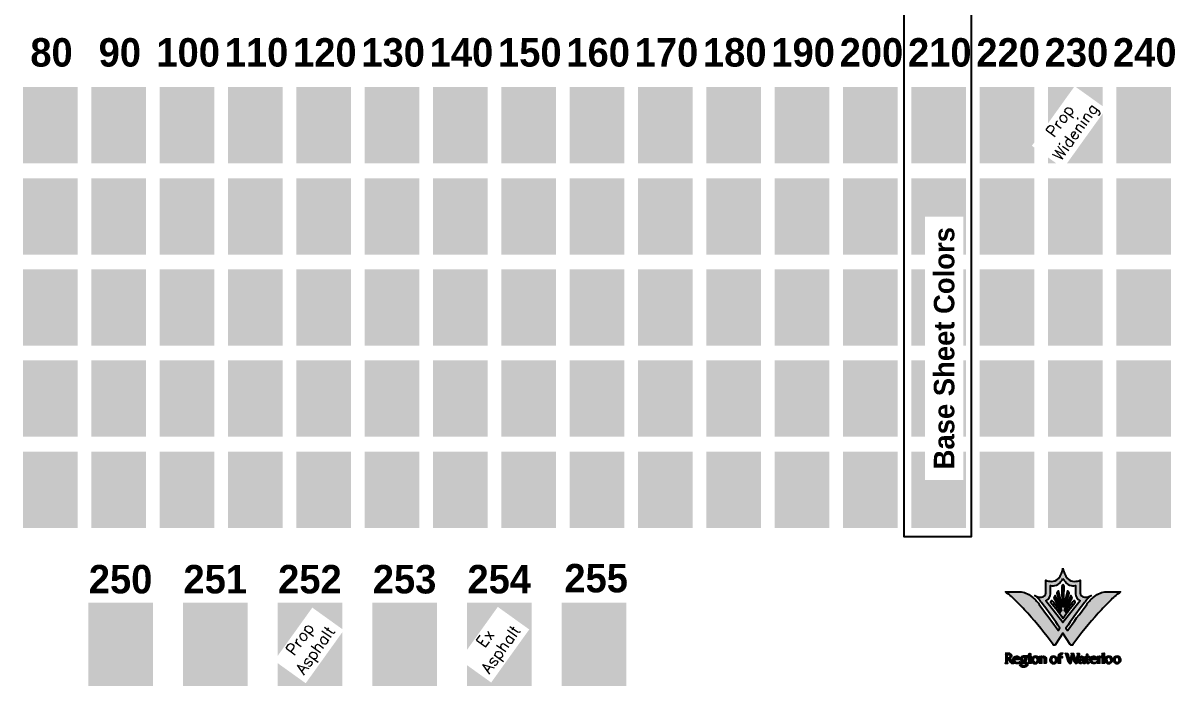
# Model space of a CAD drawing. Header units: inches. Extents: x -10 to 148, y -12 to 104.
# Drawn here: x 46 to 147.2, y -11.9 to 46.3 of the extents above; entities that cross this region are included whole.
import ezdxf
from ezdxf.enums import TextEntityAlignment as Align

# ---------------------------------------------------------------- set-up
doc = ezdxf.new("R2010")
doc.units = ezdxf.units.IN
doc.header["$MEASUREMENT"] = 0
for name, color, linetype in [('GENERIC', 216, 'Continuous'), ('text-open-house', 212, 'Continuous'), ('z-logo', 7, 'Continuous'), ('z-logo-color', 150, 'Continuous'), ('z-logo-text', 210, 'Continuous')]:
    doc.layers.add(name, color=color, linetype=linetype)
doc.styles.get("Standard").update_dxf_attribs({"font": 'bold.shx'})
doc.styles.add('style2', font='simplex.shx', dxfattribs={"height": 1})

# ---------------------------------------------------------------- blocks, each defined once
blk = doc.blocks.new('SWATCH')
at = {"color": 0}
blk.add_solid([(0, 0), (0, 6.7), (4.8, 0), (4.8, 6.7)], dxfattribs=at)
blk = doc.blocks.new('row-logo')
at = {"layer": 'z-logo'}
h = blk.add_hatch(color=256, dxfattribs=at)
edge = h.paths.add_edge_path()
edge.add_arc((69.31629187372128, 89.46491919655918), 18.70596725448263, 189.0268607136525, 219.2086950776208)
edge.add_arc((60.88440464415161, 83.05837734155341), 8.13090173873048, 221.7892941512364, 271.427770333078)
edge.add_arc((60.89352686438639, 86.94027644426038), 12.01183466926514, 270.9228959429635, 294.6953952082989)
edge.add_line((65.912, 76.02702305634325), (65.912, 64.77))
edge.add_arc((69.7004556951212, 65.00958397218196), 3.796023845238956, 183.6185969619624, 271.5781526016553)
edge.add_arc((70.3635660253927, 71.12797052503083), 9.928694810238303, 266.7749656910387, 301.8913747711122)
edge.add_arc((108.3529988657235, 26.35372458679888), 48.91907416365441, 132.0169434249832, 143.5493839662751)
edge.add_arc((310.1394135458381, -134.1633548403684), 306.7366586651032, 141.8254689444947, 146.8020891329392)
edge.add_line((53.46700000000004, 33.78500000000008), (54.694, 31.75))
edge.add_arc((1903.549004152678, -1321.706343372576), 2291.311611238389, 143.1060500955242, 143.7939659005064, ccw=False)
edge.add_arc((101.8285454574794, 32.41512556203456), 37.48481546166055, 130.7015264930445, 145.1221898720267, ccw=False)
edge.add_arc((89.93558153165077, 47.5313812916), 18.28866477382462, 97.51400409632862, 133.3382361218367, ccw=False)
edge.add_line((87.544, 65.663), (101.429, 65.663))
edge.add_arc((126.6745117318727, 26.70831161347967), 46.41986223477, 122.946214092265, 136.1135806464427)
edge.add_arc((324.0708273809879, -175.2693035839254), 328.8194170465546, 134.5927248880304, 137.4834244888567)
edge.add_arc((328.5697902268678, -175.2766122828738), 332.1543266143157, 138.0069663432873, 144.084986321203)
edge.add_arc((58.41949999999995, 20.221332052643), 1.320100880180326, 210.0642513616693, 329.93574863833356, ccw=False)
edge.add_line((57.277, 19.56), (50.842, 29.58754601226994))
edge.add_line((50.842, 29.58754601226994), (44.407, 19.56))
edge.add_arc((43.26450000000005, 20.221332052643), 1.320100880180332, 210.0642513616664, 329.93574863833067, ccw=False)
edge.add_arc((-226.8857902268678, -175.2766122828738), 332.1543266143156, 35.91501367879698, 41.99303365671271)
edge.add_arc((-222.3868273809879, -175.2693035839254), 328.8194170465547, 42.51657551114335, 45.40727511196955)
edge.add_arc((-24.99051173187274, 26.70831161347969), 46.41986223476999, 43.88641935355727, 57.05378590773501)
edge.add_line((0.255, 65.663), (14.14, 65.663))
edge.add_arc((11.74841846834922, 47.53138129159999), 18.28866477382464, 46.6617638781633, 82.48599590367138, ccw=False)
edge.add_arc((-0.1445454574794063, 32.41512556203458), 37.48481546166055, 34.87781012797319, 49.298473506955474, ccw=False)
edge.add_arc((-1801.865004152678, -1321.706343372576), 2291.311611238389, 36.20603409949359, 36.89394990447579, ccw=False)
edge.add_line((46.99, 31.75), (48.21699999999996, 33.78500000000008))
edge.add_arc((-208.4554135458381, -134.1633548403684), 306.7366586651032, 33.19791086706076, 38.17453105550534)
edge.add_arc((-6.668998865723548, 26.35372458679891), 48.91907416365439, 36.45061603372486, 47.9830565750168)
edge.add_arc((31.32043397460729, 71.12797052503082), 9.928694810238287, 238.1086252288878, 273.2250343089613)
edge.add_arc((31.98354430487878, 65.00958397218197), 3.796023845238972, 268.4218473983449, 356.3814030380374)
edge.add_line((35.772, 64.77), (35.772, 76.02702305634325))
edge.add_arc((40.7904731356136, 86.94027644426036), 12.01183466926513, 245.3046047917011, 269.0771040570366)
edge.add_arc((40.79959535584839, 83.05837734155341), 8.13090173873048, 268.572229666922, 318.2107058487636)
edge.add_arc((32.36770812627871, 89.46491919655915), 18.70596725448261, 320.7913049223793, 350.9731392863476)
edge = h.paths.add_edge_path(flags=16)
edge.add_arc((66.40940367775943, 86.33011821366087), 17.94437072051452, 209.8263396340588, 219.7948154688242)
edge.add_arc((59.78403664177051, 79.85638426493591), 8.74120936191959, 214.9810583764556, 283.4134160918141)
edge.add_line((61.81178460523607, 71.35362122545445), (61.77689150547135, 64.17076405394042))
edge.add_arc((68.74138099811697, 64.32732232328058), 6.966248946518486, 181.2877638189983, 245.2690805881232)
edge.add_line((65.827, 58), (50.842, 38.82619848901099))
edge.add_line((50.842, 38.82619848901099), (35.857, 58))
edge.add_arc((32.94261900188303, 64.32732232328058), 6.966248946518496, 294.7309194118768, 358.7122361810017)
edge.add_line((39.90710849452864, 64.17076405394042), (39.87221539476393, 71.35362122545445))
edge.add_arc((41.89996335822948, 79.85638426493591), 8.741209361919596, 256.5865839081859, 325.0189416235444)
edge.add_arc((35.27459632224242, 86.3301182136595), 17.94437072051223, 320.2051845311753, 330.1736603659421)
blk.add_hatch(color=256, dxfattribs=at).paths.add_polyline_path([(49.40199999999999, 49.11000000000003, 0.033584063415115), (44.03173728641809, 62.42906976265431), (42.7319081502763, 60.58849821742545, -0.0383687913001895), (48.43000000000002, 47.71299999999995, 0.04935595671672993), (41.05718864992649, 58.21707802620464), (40.00699999999998, 56.73000000000005, -0.02824281740153226), (50.842, 42.48581881388968, -0.02824281740153228), (61.67700000000001, 56.73000000000009), (60.62681135007352, 58.21707802620462, 0.04935595671672989), (53.25399999999998, 47.71299999999995, -0.03836879130018954), (58.9520918497237, 60.58849821742547), (57.65226271358191, 62.42906976265428, 0.03358406341511494), (52.282, 49.11000000000003, -0.006698265704879441), (56.13096941198944, 64.5832368643164), (54.75337958676941, 66.53391835221007), (51.437, 52.58), (51.95095247216965, 70.50218422753927), (50.88400000000001, 72.01300000000002), (50.79999999999999, 72.01299999999999), (49.73304752783036, 70.50218422753927), (50.247, 52.58), (46.9306204132306, 66.53391835221007), (45.55303058801073, 64.5832368643165, -0.006698265704879466)])
at = {"layer": 'z-logo-color'}
h = blk.add_hatch(color=256, dxfattribs=at)
edge = h.paths.add_edge_path()
edge.add_arc((69.31629187372128, 89.46491919655918), 18.70596725448263, 189.0268607136525, 219.2086950776208)
edge.add_arc((60.88440464415161, 83.05837734155341), 8.13090173873048, 221.7892941512364, 271.427770333078)
edge.add_arc((60.89352686438639, 86.94027644426038), 12.01183466926514, 270.9228959429635, 294.6953952082989)
edge.add_line((65.912, 76.02702305634325), (65.912, 64.77))
edge.add_arc((69.7004556951212, 65.00958397218196), 3.796023845238956, 183.6185969619624, 271.5781526016553)
edge.add_arc((70.3635660253927, 71.12797052503083), 9.928694810238303, 266.7749656910387, 301.8913747711122)
edge.add_arc((108.3529988657235, 26.35372458679888), 48.91907416365441, 132.0169434249832, 143.5493839662751)
edge.add_arc((310.1394135458381, -134.1633548403684), 306.7366586651032, 141.8254689444947, 146.8020891329392)
edge.add_line((53.46700000000004, 33.78500000000008), (54.694, 31.75))
edge.add_arc((1903.549004152678, -1321.706343372576), 2291.311611238389, 143.1060500955242, 143.7939659005064, ccw=False)
edge.add_arc((101.8285454574794, 32.41512556203456), 37.48481546166055, 130.7015264930445, 145.1221898720267, ccw=False)
edge.add_arc((89.93558153165077, 47.5313812916), 18.28866477382462, 97.51400409632862, 133.3382361218367, ccw=False)
edge.add_line((87.544, 65.663), (101.429, 65.663))
edge.add_arc((126.6745117318727, 26.70831161347967), 46.41986223477, 122.946214092265, 136.1135806464427)
edge.add_arc((324.0708273809879, -175.2693035839254), 328.8194170465546, 134.5927248880304, 137.4834244888567)
edge.add_arc((328.5697902268678, -175.2766122828738), 332.1543266143157, 138.0069663432873, 144.084986321203)
edge.add_arc((58.41949999999995, 20.221332052643), 1.320100880180326, 210.0642513616693, 329.93574863833356, ccw=False)
edge.add_line((57.277, 19.56), (50.842, 29.58754601226994))
edge.add_line((50.842, 29.58754601226994), (44.407, 19.56))
edge.add_arc((43.26450000000005, 20.221332052643), 1.320100880180332, 210.0642513616664, 329.93574863833067, ccw=False)
edge.add_arc((-226.8857902268678, -175.2766122828738), 332.1543266143156, 35.91501367879698, 41.99303365671271)
edge.add_arc((-222.3868273809879, -175.2693035839254), 328.8194170465547, 42.51657551114335, 45.40727511196955)
edge.add_arc((-24.99051173187274, 26.70831161347969), 46.41986223476999, 43.88641935355727, 57.05378590773501)
edge.add_line((0.255, 65.663), (14.14, 65.663))
edge.add_arc((11.74841846834922, 47.53138129159999), 18.28866477382464, 46.6617638781633, 82.48599590367138, ccw=False)
edge.add_arc((-0.1445454574794063, 32.41512556203458), 37.48481546166055, 34.87781012797319, 49.298473506955474, ccw=False)
edge.add_arc((-1801.865004152678, -1321.706343372576), 2291.311611238389, 36.20603409949359, 36.89394990447579, ccw=False)
edge.add_line((46.99, 31.75), (48.21699999999996, 33.78500000000008))
edge.add_arc((-208.4554135458381, -134.1633548403684), 306.7366586651032, 33.19791086706076, 38.17453105550534)
edge.add_arc((-6.668998865723548, 26.35372458679891), 48.91907416365439, 36.45061603372486, 47.9830565750168)
edge.add_arc((31.32043397460729, 71.12797052503082), 9.928694810238287, 238.1086252288878, 273.2250343089613)
edge.add_arc((31.98354430487878, 65.00958397218197), 3.796023845238972, 268.4218473983449, 356.3814030380374)
edge.add_line((35.772, 64.77), (35.772, 76.02702305634325))
edge.add_arc((40.7904731356136, 86.94027644426036), 12.01183466926513, 245.3046047917011, 269.0771040570366)
edge.add_arc((40.79959535584839, 83.05837734155341), 8.13090173873048, 268.572229666922, 318.2107058487636)
edge.add_arc((32.36770812627871, 89.46491919655915), 18.70596725448261, 320.7913049223793, 350.9731392863476)
edge = h.paths.add_edge_path(flags=16)
edge.add_arc((66.40940367775943, 86.33011821366087), 17.94437072051452, 209.8263396340588, 219.7948154688242)
edge.add_arc((59.78403664177051, 79.85638426493591), 8.74120936191959, 214.9810583764556, 283.4134160918141)
edge.add_line((61.81178460523607, 71.35362122545445), (61.77689150547135, 64.17076405394042))
edge.add_arc((68.74138099811697, 64.32732232328058), 6.966248946518486, 181.2877638189983, 245.2690805881232)
edge.add_line((65.827, 58), (50.842, 38.82619848901099))
edge.add_line((50.842, 38.82619848901099), (35.857, 58))
edge.add_arc((32.94261900188303, 64.32732232328058), 6.966248946518496, 294.7309194118768, 358.7122361810017)
edge.add_line((39.90710849452864, 64.17076405394042), (39.87221539476393, 71.35362122545445))
edge.add_arc((41.89996335822948, 79.85638426493591), 8.741209361919596, 256.5865839081859, 325.0189416235444)
edge.add_arc((35.27459632224242, 86.3301182136595), 17.94437072051223, 320.2051845311753, 330.1736603659421)
blk.add_hatch(color=256, dxfattribs=at).paths.add_polyline_path([(49.40199999999999, 49.11000000000003, 0.033584063415115), (44.03173728641809, 62.42906976265431), (42.7319081502763, 60.58849821742545, -0.0383687913001895), (48.43000000000002, 47.71299999999995, 0.04935595671672993), (41.05718864992649, 58.21707802620464), (40.00699999999998, 56.73000000000005, -0.02824281740153226), (50.842, 42.48581881388968, -0.02824281740153228), (61.67700000000001, 56.73000000000009), (60.62681135007352, 58.21707802620462, 0.04935595671672989), (53.25399999999998, 47.71299999999995, -0.03836879130018954), (58.9520918497237, 60.58849821742547), (57.65226271358191, 62.42906976265428, 0.03358406341511494), (52.282, 49.11000000000003, -0.006698265704879441), (56.13096941198944, 64.5832368643164), (54.75337958676941, 66.53391835221007), (51.437, 52.58), (51.95095247216965, 70.50218422753927), (50.88400000000001, 72.01300000000002), (50.79999999999999, 72.01299999999999), (49.73304752783036, 70.50218422753927), (50.247, 52.58), (46.9306204132306, 66.53391835221007), (45.55303058801073, 64.5832368643165, -0.006698265704879466)])
at = {"layer": 'z-logo-text'}
h = blk.add_hatch(color=256, dxfattribs=at)
h.paths.add_polyline_path([(4.47955600366248, 9.365424378516934, -0.3212514801526701), (3.289128570763977, 7.794242578490297, -0.0287974358557037), (2.204288644892524, 7.544757463156401, 0.08574856221052317), (5.773584154954364, 3.04307642496082), (7.755357558630116, 3.036799439759166, -0.1014765711504366), (3.813072459415539, 7.270551777587229, 0.2706799776128604), (5.736935674380788, 8.868839734654188, 0.1213234019986158), (5.843533415234276, 9.857411313024187, 0.2292235520972323), (4.993104483830792, 11.14219113760592, 0.124058124085146), (3.147287103006988, 11.69012603608198, -0.007343956352781221), (-0.01282912470941211, 11.69012603608198, -0.2381179330327567), (0.5772435136041736, 10.75310597921304), (0.577243513604174, 4.091449616918197, -0.3378723289899922), (-0.03373792570512457, 3.048246290586849), (2.46487437933693, 3.046021945236412, -0.2456366218903362), (1.965521355900933, 3.780692131899372), (1.965521355900932, 10.75310597921305), (3.163198737577829, 10.75793316102619, -0.4414956529617117)])
h.paths.add_polyline_path([(8.223777743176013, 6.265046380946842), (12.97656856187911, 6.265046380946842, 0.05549591183384539), (12.9408109831843, 7.048089612862539, 0.2094849532429722), (11.44936971311978, 8.977398137803931, 0.06661245974278199), (10.04566035334204, 9.258024821351686, 0.4254883820393122), (6.782036121979033, 6.276366283473366, 0.3976508802641438), (9.817557748039631, 2.891306850219793), (11.34409154125672, 2.891306850219793, 0.3902580476602149), (12.97590380753951, 4.417214479785999, -0.1667098168510302), (10.49103883320963, 3.735458658046899, -0.403856297312951)])
h.paths.add_polyline_path([(8.301461230479845, 7.041562642528646, -0.2804822260544181), (8.978974516077757, 8.074268080463328, -0.2825784673716077), (10.88563725015632, 8.154592506715094, -0.231488604464034), (11.58636362476375, 7.041562642528645)], flags=16)
h.paths.add_polyline_path([(16.06572474876577, 4.743430228834825, 0.09097088227626984), (18.04378125554945, 5.21008755426621, 0.2879097170761138), (19.12919316533163, 6.806830853446596, 0.2582235557915591), (18.28345034539865, 8.373426427814024, 0.1358495177148477), (19.73015367852861, 8.238999487735697, 0.10344285354481), (20.25018072738311, 9.248594692005781), (15.75076070895432, 9.236339774838427, 0.2020380460395667), (13.89585634413811, 8.265711975608125, 0.407067155587508), (14.11900536998013, 5.589022938345011, 0.06089561429589611), (15.09661051130621, 4.930472443334653, 0.2691393016834001), (14.14791058744896, 4.277004793481353, 0.279546162796046), (14.75833760002939, 3.378150700531477), (16.93669690852352, 3.378150700531478, -0.1797230606647219), (18.2265146030764, 2.966047178044391, -0.1856333012797934), (18.69489171563743, 2.182553865821064, -0.3436082413012968), (18.0202937708882, 1.134256590336235, -0.1210880483394723), (16.28475091216996, 0.8551385018392921, -0.2048729600639896), (14.45623310791831, 1.494857145196052, -0.4684631556774581), (14.67826738260004, 2.87221047061459), (13.69000599126014, 2.872169975475003, 0.396229938775802), (12.70391235568917, 1.795092743847051, 0.2060122285081961), (13.69587884133421, 0.5095642628538997, 0.1057343180270997), (15.37153537616666, -0.002473003924905015), (17.34377228122231, -0.002473003924905015, 0.150974691841364), (19.4458086994992, 0.883001978430342, 0.2330266816956157), (19.99251688515034, 2.189774290236786), (20.00066020111103, 2.589945043457988, 0.2842010762599492), (19.23796528841319, 3.711610244325386, 0.09690529191589813), (17.86117109992318, 4.153540955470817), (16.05897479645478, 4.159163332885671, -0.9731858785743779)])
h.paths.add_polyline_path([(14.80605925082354, 7.122486638608135, -0.4424938430888498), (15.90674183584957, 8.362534847012654, -0.3189628290724995), (17.50735281654811, 7.679013356600342, -0.2346721298790377), (17.75479956229088, 6.545347693099407, -0.2808478244023968), (16.49694519613109, 5.679639577038605, -0.4003482586579593)], flags=16)
h.paths.add_polyline_path([(22.46315605637222, 9.229720934934107, -0.06730451329088555), (21.17806543685584, 9.094734920167497), (20.7139717277671, 9.094734920167497, -0.2049274252235284), (21.17806543685583, 7.880532281299054), (21.17806543685583, 4.047888934826744, -0.2241209793688591), (20.72545176714158, 3.029840524794976), (22.90089693959783, 3.029840524794976, -0.2539531019015664), (22.46315605637221, 3.740634380116149)])
h.paths.add_polyline_path([(22.5642582628909, 10.65636067312562, 1), (20.85018260364668, 10.65636067312562, 1)])
h.paths.add_polyline_path([(23.1975114102554, 6.027112453812295, 0.2557232595486947), (24.47077229407278, 3.481635727536912, 0.3012374131277114), (28.44133550675298, 3.397902859635935, 0.2570447628888429), (29.89888394398417, 6.043858906511475, 0.1997147267308526), (28.91043159013805, 8.421870098453267, 0.220772131420416), (26.64871835247453, 9.242451317421967, 0.4133129020100775)])
h.paths.add_polyline_path([(26.48118399395088, 8.32139077785314, -0.3319022569843945), (28.05600660262974, 7.618035332183752, -0.1046225072107508), (28.59211636918371, 5.893139824877066, -0.7456280924991748), (25.102, 4.489999999999998), (25.09064923988859, 4.46968248083917, -0.1156578639495693), (24.55453947333461, 6.194577988145861, -0.444768556684856)], flags=16)
h.paths.add_polyline_path([(30.59096309052842, 4.047888934826744, -0.2241209793688591), (30.13834942081417, 3.029840524794976), (32.31379459327042, 3.029840524794976, -0.2539531019015667), (31.8760537100448, 3.740634380116149), (31.87605371004481, 7.235724748734612, -0.410353330579576), (33.23880462425779, 8.366121789625396, -0.08401974484029186), (33.83397180489124, 8.295898180877142, -0.2998031871753663), (34.69216092243209, 7.112810919336255), (34.69216092243209, 4.047888934826744, -0.2241209793688586), (34.23954725271784, 3.029840524794976), (36.41499242517409, 3.029840524794976, -0.2539531019015667), (35.97725154194848, 3.740634380116149), (35.97725154194848, 7.39225578950686, 0.2710948989601527), (35.0234522565284, 8.895311266372659, 0.09139149054767229), (33.65900858319089, 9.238601861541134, 0.2661626357969136), (31.8760537100448, 8.357180422511505), (31.8760537100448, 9.229720934934107, -0.06730451329088555), (30.59096309052842, 9.094734920167497), (30.12686938143969, 9.094734920167497, -0.2049274252235286), (30.59096309052842, 7.880532281299054)])
h.paths.add_polyline_path([(40.49160308139079, 3.481635727536912, 0.3012374131277114), (44.46216629407098, 3.397902859635935, 0.2570447628888429), (45.91971473130218, 6.043858906511475, 0.1997147267308526), (44.93126237745605, 8.421870098453267, 0.220772131420416), (42.66954913979254, 9.242451317421967, 0.4133129020100775), (39.21834219757341, 6.027112453812295, 0.2557232595486947)])
h.paths.add_polyline_path([(40.57537026065262, 6.194577988145795, -0.4447685566848668), (42.50201478126889, 8.32139077785314, -0.3319022569843949), (44.07683738994775, 7.618035332183757, -0.1046225072107519), (44.61294715650172, 5.893139824877049, -0.7456280924991708), (41.122830787318, 4.489999999999998), (41.1114800272066, 4.46968248083917, -0.115657863949565)], flags=16)
h.paths.add_polyline_path([(48.28162093579233, 8.207860135673798), (49.3345486648776, 8.207860135673798, -0.1730076105124689), (50.0389856282892, 7.957275808988783), (50.0389856282892, 9.15601716180186, -0.06989112522095527), (49.37771801104674, 9.061201519629549), (48.28162093579232, 9.061201519629547), (48.28162093579233, 10.39867942212718, -0.3573705995200792), (48.95431588193836, 11.00744708633502, -0.1385708951745616), (49.8343930978499, 10.80142252331956), (50.79822363769951, 11.84589431765799, 0.07018380191256048), (49.77357123840505, 11.94397838097195, 0.1535870953308978), (48.38933372900879, 11.69949552345266, 0.07328911416843144), (47.57752530788044, 11.1637135991557, 0.1939267293202294), (47.06667951946082, 10.04247359725403), (47.06667951946082, 9.75826692175184, -0.2103523283756467), (46.36409984469412, 8.20653749591574), (46.99653031627593, 8.197490556199163), (46.99653031627594, 4.047888934826744, -0.2241209793688586), (46.54391664656168, 3.029840524794976), (48.71936181901793, 3.029840524794976, -0.2539531019015667), (48.28162093579232, 3.740634380116149)])
h.paths.add_polyline_path([(55.7726938320976, 4.269536213162499, 0.1550865895623794), (57.01902396430376, 2.795450623988025, 0.6701273750351346), (57.49221874703539, 2.989327312772835), (59.3626258281126, 9.232587695278234), (60.96059874535591, 4.2695362131625, 0.1550865895623787), (62.20692887756206, 2.795450623988031, 0.4386795077049888), (62.63016052594724, 2.821672334944913), (65.08035451201395, 10.94109458587748, 0.1102059364649996), (65.17342117204385, 11.69012603608198), (63.17694160264966, 11.69012603608198, -0.4407407739571696), (63.82672134924769, 10.19325745096492), (62.13799334077221, 4.764231452764092), (60.18923259059596, 10.82455491850337, -0.0698088710589078), (60.11958308267595, 11.69012603608198), (58.14619190437708, 11.69012603608198, -0.4021679412780836), (58.67860229947712, 10.42393992755689), (56.9684539673807, 4.715609672607131), (54.97826135688663, 11.05536197808739, -0.1099346755176712), (54.88699926821056, 11.69012603608198), (52.81690756829016, 11.69012603608198, -0.1819024934654999), (53.60220542284117, 10.70436597346672)])
h = blk.add_hatch(color=256, dxfattribs=at)
h.paths.add_polyline_path([(69.42329295355296, 7.345745409213151, 0.336113132067369), (68.08614487050185, 9.15773326925946, 0.08881744717526012), (65.95419683281628, 9.109073072316432), (65.10412015563753, 7.759505203056079, -0.2026362642721935), (67.56437476167308, 8.288455536864573, -0.3762631155500839), (68.12552049592404, 7.450844197751229, -0.4095689342602357), (67.57014130586695, 6.822499464282777, 0.09013095194449211), (64.98418817164232, 6.156175097439982, 0.2683330415121515), (64.25617162839654, 4.772612718753461, 0.3577380121488109), (65.94565186074408, 2.873465014068273), (67.10896822049028, 2.873465014068273), (67.98681394577761, 3.929422317921961, -0.1685107454474678), (66.24611871382278, 3.887371036754703, -0.3431560468411002), (65.61508040107992, 4.80988577491824, -0.23408296321746), (66.00159122456364, 5.527397394631802, -0.05051713811640363), (68.13005329522474, 6.189715750838732), (68.13005329522474, 4.501420999792231, 0.3905565404979169), (69.44490725867729, 2.875316709729589), (69.93043656168904, 2.875316709729588), (70.57687463392423, 3.818379809940939), (70.19684652447319, 3.818379809940939, -0.4689986245414899), (69.41538824373009, 4.646553294938332)])
h.paths.add_polyline_path([(72.39890837635012, 8.2078601356738), (73.46068224945569, 8.207860135673798, -0.1700787105562347), (74.17925332817612, 7.957275808988783), (74.17925332817612, 9.15601716180186, -0.06989112522095527), (73.51798571093366, 9.061201519629549), (72.39890837635012, 9.061201519629545), (72.39890837635012, 11.00958929936587), (71.89189027173086, 11.00958929936587, -0.08618814125371678), (71.71377767469039, 9.85238649075369, -0.1985520395593852), (71.26462392029053, 9.047337474701685, -0.09948265352158037), (70.25636658588637, 8.63707214949605), (70.25636658588637, 8.20946019735828), (71.21563510977427, 8.209460197358283), (71.21563510977427, 4.526412343498151, 0.4294982088588541), (73.01561154940816, 2.882918312275154), (73.38974861714189, 2.882918312275154), (74.12103355878105, 3.79132663907829, -0.5048445598991965), (72.39890837635011, 4.855925525131936)])
h.paths.add_polyline_path([(75.80640975385893, 6.265046380946842), (80.55920057256202, 6.265046380946842, 0.05549591183384156), (80.52344299386722, 7.048089612862485, 0.2094849532429793), (79.03200172380267, 8.977398137803943, 0.06661245974277963), (77.62829236402497, 9.258024821351682, 0.4254883820393158), (74.36466813266198, 6.276366283473316, 0.397650880264137), (77.40018975872255, 2.891306850219793), (78.92672355193963, 2.891306850219793, 0.390258047660214), (80.55853581822242, 4.417214479785994, -0.166709816851021), (78.07367084389269, 3.735458658046888, -0.4038562973129677)])
h.paths.add_polyline_path([(75.88409324116276, 7.041562642528646, -0.2804822260544211), (76.56160652676068, 8.074268080463334, -0.2825784673716377), (78.46826926083942, 8.154592506714984, -0.2314886044639959), (79.16899563544666, 7.041562642528645)], flags=16)
h.paths.add_polyline_path([(81.51636323783401, 4.047888934826744, -0.2241209793688597), (81.06374956811976, 3.029840524794975), (83.23919474057601, 3.029840524794976, -0.2539531019015667), (82.8014538573504, 3.740634380116149), (82.8014538573504, 7.004814209963304, -0.5944177370327909), (84.75444186654641, 8.033854535563165), (84.75444186654641, 9.224257516052246, 0.2802196087798845), (82.8014538573504, 8.479795272869241), (82.8014538573504, 9.229720934934106, -0.06730451329088553), (81.51636323783401, 9.094734920167497), (81.05226952874528, 9.094734920167497, -0.2049274252235282), (81.51636323783401, 7.880532281299054)])
h.paths.add_polyline_path([(86.86953083891848, 11.83504081437593, -0.06730451329088553), (85.5844402194021, 11.70005479960932), (85.12034651031337, 11.70005479960932, -0.2049274252235282), (85.5844402194021, 10.48585216074088), (85.5844402194021, 4.047888934826744, -0.2241209793688597), (85.13182654968784, 3.029840524794976), (87.3072717221441, 3.029840524794977, -0.2539531019015667), (86.86953083891848, 3.740634380116149)])
h.paths.add_polyline_path([(87.69897859325465, 6.027112453812295, 0.2557232595486947), (88.97223947707204, 3.481635727536912, 0.3012374131277114), (92.94280268975223, 3.397902859635935, 0.2570447628888429), (94.40035112698342, 6.043858906511475, 0.1997147267308526), (93.4118987731373, 8.421870098453267, 0.220772131420416), (91.15018553547378, 9.242451317421967, 0.4133129020100775)])
h.paths.add_polyline_path([(90.98265117695013, 8.32139077785314, -0.3319022569843953), (92.55747378562899, 7.618035332183752, -0.1046225072107509), (93.09358355218296, 5.893139824877064, -0.7456280924991748), (89.60346718299925, 4.489999999999998), (89.59211642288784, 4.46968248083917, -0.1156578639495902), (89.05600665633384, 6.194577988146186, -0.4447685566848041)], flags=16)
h.paths.add_polyline_path([(94.96423901053555, 6.027112453812295, 0.2557232595486947), (96.23749989435294, 3.481635727536912, 0.3012374131277114), (100.2080631070331, 3.397902859635935, 0.2570447628888429), (101.6656115442643, 6.043858906511475, 0.1997147267308526), (100.6771591904182, 8.421870098453267, 0.220772131420416), (98.41544595275468, 9.242451317421967, 0.4133129020100775)])
h.paths.add_polyline_path([(98.24791159423103, 8.32139077785314, -0.3319022569843953), (99.82273420290988, 7.618035332183752, -0.1046225072107509), (100.3588439694639, 5.893139824877064, -0.7456280924991748), (96.86872760028015, 4.489999999999998), (96.85737684016874, 4.46968248083917, -0.1156578639495902), (96.32126707361473, 6.194577988146186, -0.4447685566848041)], flags=16)
at = {"layer": 'z-logo'}
for points in [[(50.84199999999999, 86.52999999999996, 0.1324597357081916), (54.82200000000002, 77.63999999999999, 0.2200402654898421), (61.087, 74.92999999999999, 0.1041007146110391), (65.912, 76.02702305634325), (65.912, 64.77, 0.4038209618923403), (69.80499999999999, 61.215, 0.1544347249295742), (75.60900000000001, 62.69800000000001, 0.05036227882073872), (69.00399999999999, 55.41799999999999, 0.02171801560612551), (53.46700000000004, 33.78500000000008), (54.694, 31.75, -0.003001607957791948), (71.07700000000025, 53.84999999999991, -0.063005185647072), (77.384, 60.83300000000001, -0.1575983642017444), (87.544, 65.663), (101.429, 65.663, 0.05751677471953023), (93.21900000000001, 58.88800000000001, 0.01261372533967984), (81.70400000000004, 46.94800000000001, 0.02652658442459697), (59.56199999999993, 19.56000000000006, -0.5766029125053646), (57.277, 19.56), (50.842, 29.58754601226994), (44.407, 19.56, -0.5766029125053646), (42.12200000000007, 19.56000000000006, 0.02652658442459697), (19.97999999999996, 46.94800000000001, 0.01261372533967984), (8.46499999999999, 58.88800000000001, 0.05751677471953023), (0.255, 65.663), (14.14, 65.663, -0.1575983642017444), (24.3, 60.83300000000001, -0.063005185647072), (30.60699999999974, 53.84999999999991, -0.003001607957791948), (46.99, 31.75), (48.21699999999996, 33.78500000000008, 0.02171801560612551), (32.68000000000001, 55.41799999999999, 0.05036227882073872), (26.075, 62.69800000000001, 0.1544347249295742), (31.879, 61.215, 0.4038209618923403), (35.772, 64.77), (35.772, 76.02702305634325, 0.1041007146110391), (40.597, 74.92999999999999, 0.2200402654898421), (46.86199999999998, 77.63999999999999, 0.1324597357081916)], [(50.84199999999999, 77.40507573258881, 0.04352313140720049), (52.622, 74.845, 0.3077947258447682), (61.81178460523607, 71.35362122545445), (61.77689150547135, 64.17076405394042, 0.2866571639552742), (65.827, 58), (50.842, 38.82619848901099), (35.857, 58, 0.2866571639552742), (39.90710849452864, 64.17076405394042), (39.87221539476393, 71.35362122545445, 0.3077947258447682), (49.062, 74.845, 0.04352313140720593), (50.84199999999999, 77.40507573258881, 3.68544449350822)], [(50.8, 72.013), (49.73304752783036, 70.50218422753927), (50.247, 52.58), (46.93062041323059, 66.53391835221007), (45.55303058801073, 64.5832368643165, -0.006698265704879465), (49.40199999999999, 49.11000000000003, 0.03358406341511494), (44.03173728641809, 62.42906976265428), (42.7319081502763, 60.58849821742545, -0.0383687913001895), (48.43000000000002, 47.71299999999995, 0.04935595671672991), (41.05718864992648, 58.21707802620462), (40.00699999999998, 56.73000000000005, -0.02824281740153226), (50.842, 42.48581881388968, -0.02824281740153226), (61.67700000000002, 56.73000000000005), (60.62681135007352, 58.21707802620462, 0.04935595671672991), (53.25399999999998, 47.71299999999995, -0.0383687913001895), (58.95209184972369, 60.58849821742545), (57.65226271358191, 62.42906976265428, 0.03358406341511494), (52.282, 49.11000000000003, -0.006698265704879465), (56.13096941198927, 64.5832368643165), (54.75337958676941, 66.53391835221007), (51.437, 52.58), (51.95095247216964, 70.50218422753927), (50.884, 72.013)]]:
    blk.add_lwpolyline(points, format="xyb", close=True, dxfattribs=at)
at = {"layer": 'z-logo-text'}
for points in [[(-0.01282912470941211, 11.69012603608198, -0.2381179330327562), (0.5772435136041736, 10.75310597921305), (0.577243513604174, 4.091449616918197, -0.3378723289899921), (-0.03373792570512446, 3.048246290586849), (2.46487437933693, 3.046021945236412, -0.2456366218903361), (1.965521355900933, 3.780692131899372), (1.965521355900932, 10.75310597921305), (3.163198737577829, 10.75793316102619, -0.4414956529617115), (4.47955600366248, 9.365424378516934, -0.3212514801526701), (3.289128570763977, 7.794242578490297, -0.0287974358557037), (2.204288644892524, 7.544757463156401, 0.08574856221052325), (5.773584154954369, 3.04307642496082), (7.755357558630116, 3.036799439759166, -0.1014765711504366), (3.813072459415539, 7.270551777587229, 0.2706799776128605), (5.736935674380788, 8.868839734654188, 0.1213234019986158), (5.843533415234276, 9.857411313024187, 0.2292235520972322), (4.993104483830792, 11.14219113760592, 0.124058124085146), (3.147287103006988, 11.69012603608198, -0.007343956352781221)], [(49.3364618266217, 8.207860135673798), (48.28162093579233, 8.207860135673798), (48.28162093579232, 3.740634380116149, 0.2539531019015667), (48.71936181901793, 3.029840524794976), (46.54391664656168, 3.029840524794976, 0.2241209793688586), (46.99653031627594, 4.047888934826744), (46.99653031627594, 8.197490556199163), (46.36409984469412, 8.20653749591574, 0.2103523283756467), (47.06667951946082, 9.75826692175184), (47.06667951946082, 10.04247359725403, -0.1939267293202494), (47.57752530788053, 11.16371359915578, -0.07328911416842251), (48.3893337290088, 11.69949552345267, -0.1535870953308969), (49.77357123840505, 11.94397838097195, -0.07018380191256048), (50.79822363769951, 11.84589431765799), (49.8343930978499, 10.80142252331956, 0.1385708951745747), (48.95431588193827, 11.00744708633502, 0.3573705995200457), (48.28162093579233, 10.39867942212718), (48.28162093579233, 9.061201519629547), (49.37771801104674, 9.061201519629549, 0.06989112522095528), (50.0389856282892, 9.15601716180186), (50.0389856282892, 7.957275808988783, 0.1725649513291945), (49.3364618266217, 8.207860135673798, -1434.696551225086)], [(65.08035451201395, 10.94109458587748), (62.63016052594724, 2.821672334944913, -0.4386795077049988), (62.20692887756206, 2.795450623988039, -0.1550865895623778), (60.96059874535591, 4.2695362131625), (59.36262582811259, 9.232587695278223), (57.49221874703539, 2.989327312772835, -0.6701273750351608), (57.01902396430375, 2.795450623988039, -0.1550865895623776), (55.7726938320976, 4.269536213162499), (53.60220542284117, 10.70436597346672, 0.1819024934654998), (52.81690756829016, 11.69012603608198), (54.88699926821056, 11.69012603608198, 0.1099346755176712), (54.97826135688663, 11.05536197808739), (56.96845396738069, 4.715609672607112), (58.67860229947712, 10.42393992755689, 0.4021679412780835), (58.14619190437708, 11.69012603608198), (60.11958308267595, 11.69012603608198, 0.0698088710589078), (60.18923259059596, 10.82455491850337), (62.13799334077222, 4.764231452764095), (63.82672134924769, 10.19325745096492, 0.4407407739571696), (63.17694160264966, 11.69012603608198), (65.17342117204385, 11.69012603608198, -0.1102059364649996)], [(85.5844402194021, 10.48585216074088, 0.2049274252235281), (85.12034651031337, 11.70005479960932), (85.5844402194021, 11.70005479960932, 0.06730451329088555), (86.86953083891848, 11.83504081437593), (86.86953083891848, 3.740634380116149, 0.2539531019015667), (87.3072717221441, 3.029840524794977), (85.13182654968784, 3.029840524794976, 0.2241209793688598), (85.5844402194021, 4.047888934826744)], [(11.34409154125672, 2.891306850219793), (9.817557748039631, 2.891306850219793, -0.3976508802641419), (6.782036121979047, 6.276366283473357, -0.4254883820393118), (10.04566035334205, 9.258024821351682, -0.0666124597427817), (11.44936971311978, 8.977398137803931, -0.2094849532429706), (12.94081098318429, 7.048089612862557, -0.05549591183384673), (12.97656856187911, 6.265046380946842), (8.223777743176015, 6.265046380946842, 0.4038562973129591), (10.4910388332097, 3.735458658046894, 0.1667098168510257), (12.97590380753951, 4.417214479785999, -0.3902580476602148)], [(11.58636362476375, 7.041562642528645, 0.2314886044640329), (10.88563725015632, 8.15459250671509, 0.2825784673716089), (8.978974516077756, 8.074268080463327, 0.2804822260544174), (8.301461230479845, 7.041562642528646)], [(12.70391235568917, 1.795092743847051, 0.2060122285081961), (13.69587884133421, 0.5095642628538997, 0.1057343180270997), (15.37153537616666, -0.002473003924905015), (17.34377228122231, -0.002473003924905015, 0.1509746918413641), (19.4458086994992, 0.883001978430342, 0.23302668169562), (19.99251688515034, 2.189774290236812), (20.00066020111103, 2.589945043457988, 0.2842010762599492), (19.23796528841319, 3.711610244325386, 0.09690529191589789), (17.86117109992318, 4.153540955470817), (16.05897479645478, 4.159163332885671, -0.9731858785743691), (16.06572474876577, 4.743430228834825, 0.09097088227626986), (18.04378125554945, 5.21008755426621, 0.2879097170761138), (19.12919316533163, 6.806830853446596, 0.2582235557915593), (18.28345034539865, 8.373426427814024, 0.1358495177148477), (19.73015367852861, 8.238999487735697, 0.10344285354481), (20.25018072738311, 9.248594692005781), (15.75076070895432, 9.236339774838427, 0.2020380460395667), (13.89585634413811, 8.265711975608125, 0.4070671555875081), (14.11900536998013, 5.589022938345011, 0.06089561429589611), (15.09661051130621, 4.930472443334653, 0.2691393016834001), (14.14791058744896, 4.277004793481353, 0.279546162796046), (14.75833760002939, 3.378150700531477), (16.93669690852352, 3.378150700531478, -0.1797230606647219), (18.2265146030764, 2.966047178044391, -0.1856333012797933), (18.69489171563743, 2.182553865821064, -0.3436082413012968), (18.0202937708882, 1.134256590336235, -0.1210880483394722), (16.28475091216996, 0.8551385018392921, -0.2048729600639896), (14.45623310791831, 1.494857145196052, -0.4684631556774579), (14.67826738260004, 2.87221047061459), (13.69000599126014, 2.872169975475003, 0.396229938775802)], [(17.50735281654812, 7.679013356600336, 0.3189628290725018), (15.90674183584957, 8.362534847012654, 0.4424938430888103), (14.80605925082353, 7.12248663860828, 0.4003482586579857), (16.49694519613109, 5.679639577038615, 0.280847824402396), (17.75479956229088, 6.545347693099416, 0.2346721298790344)], [(20.72545176714158, 3.029840524794976, 0.2241209793688591), (21.17806543685583, 4.047888934826744), (21.17806543685583, 7.880532281299054, 0.2049274252235284), (20.7139717277671, 9.094734920167497), (21.17806543685584, 9.094734920167497, 0.06730451329088555), (22.46315605637222, 9.229720934934107), (22.46315605637221, 3.740634380116149, 0.2539531019015664), (22.90089693959783, 3.029840524794976)], [(28.44133550675298, 3.397902859635935, 0.2570447628888429), (29.89888394398417, 6.043858906511475, 0.1997147267308526), (28.91043159013805, 8.421870098453267, 0.220772131420416), (26.64871835247453, 9.242451317421967, 0.4133129020100775), (23.1975114102554, 6.027112453812295, 0.2557232595486947), (24.47077229407278, 3.481635727536912, 0.3012374131277114)], [(25.102, 4.489999999999998, 0.7456280924991753), (28.59211636918371, 5.893139824877068, 0.1046225072107506), (28.05600660262974, 7.618035332183751, 0.3319022569843955), (26.48118399395088, 8.32139077785314, 0.4447685566848569), (24.55453947333461, 6.194577988145852, 0.1156578639495687), (25.09064923988859, 4.46968248083917)], [(36.41499242517409, 3.029840524794976), (34.23954725271784, 3.029840524794976, 0.2241209793688586), (34.69216092243209, 4.047888934826744), (34.69216092243209, 7.112810919336255, 0.299803187175368), (33.83397180489123, 8.295898180877145, 0.08401974484028979), (33.2388046242578, 8.366121789625396, 0.4103533305795778), (31.87605371004481, 7.235724748734612), (31.8760537100448, 3.740634380116149, 0.2539531019015667), (32.31379459327042, 3.029840524794976), (30.13834942081417, 3.029840524794976, 0.2241209793688591), (30.59096309052842, 4.047888934826744), (30.59096309052842, 7.880532281299054, 0.2049274252235286), (30.12686938143969, 9.094734920167497), (30.59096309052842, 9.094734920167497, 0.06730451329088555), (31.8760537100448, 9.229720934934107), (31.8760537100448, 8.357180422511505, -0.2661626357968669), (33.65900858319054, 9.238601861541156, -0.09139149054769491), (35.0234522565284, 8.895311266372659, -0.2710948989601527), (35.97725154194848, 7.39225578950686), (35.97725154194848, 3.740634380116149, 0.2539531019015667)], [(44.46216629407098, 3.397902859635935, 0.2570447628888429), (45.91971473130218, 6.043858906511475, 0.1997147267308526), (44.93126237745605, 8.421870098453267, 0.220772131420416), (42.66954913979254, 9.242451317421967, 0.4133129020100775), (39.21834219757341, 6.027112453812295, 0.2557232595486947), (40.49160308139079, 3.481635727536912, 0.3012374131277114)], [(41.122830787318, 4.489999999999998, 0.7456280924991753), (44.61294715650172, 5.893139824877068, 0.1046225072107506), (44.07683738994774, 7.618035332183751, 0.3319022569843955), (42.50201478126888, 8.32139077785314, 0.4447685566848569), (40.57537026065261, 6.194577988145852, 0.1156578639495687), (41.1114800272066, 4.46968248083917)], [(67.1089682204903, 2.873465014068273), (65.94565186074408, 2.873465014068273, -0.3577380121488182), (64.25617162839654, 4.772612718753515, -0.26833304151214), (64.9841881716423, 6.156175097439978, -0.09023945285027826), (67.57334758984553, 6.822731340518345, 0.4079997841054288), (68.12552049592404, 7.450844197751252, 0.3762631155500697), (67.5643747616731, 8.288455536864571, 0.2026362642721947), (65.10412015563753, 7.759505203056079), (65.95419683281628, 9.109073072316432, -0.08881744717526072), (68.08614487050187, 9.157733269259456, -0.3361131320673669), (69.42329295355296, 7.345745409213151), (69.41538824373009, 4.646553294938332, 0.4689986245414899), (70.19684652447319, 3.818379809940939), (70.57687463392423, 3.818379809940939), (69.93043656168905, 2.875316709729588), (69.44490725867729, 2.875316709729589, -0.3905565404979169), (68.13005329522474, 4.501420999792231), (68.13005329522474, 6.189715750838732, 0.05051713811640363), (66.00159122456364, 5.527397394631802, 0.2340829632174818), (65.61508040107991, 4.809885774918171, 0.3431560468410845), (66.2461187138228, 3.887371036754702, 0.1685107454474663), (67.98681394577761, 3.929422317921961)], [(78.92672355193963, 2.891306850219793), (77.40018975872255, 2.891306850219793, -0.3976508802641419), (74.36466813266196, 6.276366283473357, -0.4254883820393118), (77.62829236402496, 9.258024821351682, -0.0666124597427817), (79.0320017238027, 8.977398137803931, -0.2094849532429706), (80.5234429938672, 7.048089612862557, -0.05549591183384673), (80.55920057256202, 6.265046380946842), (75.80640975385893, 6.265046380946842, 0.4038562973129591), (78.07367084389261, 3.735458658046894, 0.1667098168510257), (80.55853581822242, 4.417214479785999, -0.3902580476602148)], [(79.16899563544666, 7.041562642528645, 0.2314886044640329), (78.46826926083924, 8.15459250671509, 0.2825784673716089), (76.56160652676067, 8.074268080463327, 0.2804822260544174), (75.88409324116276, 7.041562642528646)], [(82.8014538573504, 7.004814209963304), (82.8014538573504, 3.740634380116149, 0.2539531019015667), (83.23919474057601, 3.029840524794976), (81.06374956811976, 3.029840524794975, 0.2241209793688598), (81.51636323783401, 4.047888934826744), (81.51636323783401, 7.880532281299054, 0.2049274252235281), (81.05226952874528, 9.094734920167497), (81.51636323783401, 9.094734920167497, 0.06730451329088555), (82.8014538573504, 9.229720934934106), (82.8014538573504, 8.479795272869241, -0.2802196087798845), (84.75444186654641, 9.224257516052246), (84.75444186654641, 8.033854535563165, 0.5944177370327908)], [(92.94280268975223, 3.397902859635935, 0.2570447628888429), (94.40035112698342, 6.043858906511475, 0.1997147267308526), (93.4118987731373, 8.421870098453267, 0.220772131420416), (91.15018553547378, 9.242451317421967, 0.4133129020100775), (87.69897859325465, 6.027112453812295, 0.2557232595486947), (88.97223947707204, 3.481635727536912, 0.3012374131277114)], [(89.60346718299925, 4.489999999999998, 0.7456280924991753), (93.09358355218296, 5.893139824877068, 0.1046225072107506), (92.55747378562899, 7.618035332183751, 0.3319022569843955), (90.98265117695013, 8.32139077785314, 0.4447685566848569), (89.05600665633386, 6.194577988145852, 0.1156578639495687), (89.59211642288784, 4.46968248083917)], [(100.2080631070331, 3.397902859635935, 0.2570447628888429), (101.6656115442643, 6.043858906511475, 0.1997147267308526), (100.6771591904182, 8.421870098453267, 0.220772131420416), (98.41544595275468, 9.242451317421967, 0.4133129020100775), (94.96423901053555, 6.027112453812295, 0.2557232595486947), (96.23749989435294, 3.481635727536912, 0.3012374131277114)], [(96.86872760028015, 4.489999999999998, 0.7456280924991753), (100.3588439694639, 5.893139824877068, 0.1046225072107506), (99.82273420290988, 7.618035332183751, 0.3319022569843955), (98.24791159423103, 8.32139077785314, 0.4447685566848569), (96.32126707361476, 6.194577988145852, 0.1156578639495687), (96.85737684016874, 4.46968248083917)]]:
    blk.add_lwpolyline(points, format="xyb", close=True, dxfattribs=at)
blk.add_lwpolyline([(73.47672952650862, 8.207860135673798), (72.39890837635012, 8.2078601356738), (72.39890837635011, 4.855925525131936, 0.5048445598991963), (74.12103355878105, 3.79132663907829), (73.38974861714189, 2.882918312275154), (73.01561154940816, 2.882918312275154, -0.4294982088588541), (71.21563510977427, 4.526412343498151), (71.21563510977425, 8.209460197358283), (70.25636658588637, 8.20946019735828), (70.25636658588637, 8.63707214949605, 0.09948265352158185), (71.26462392029055, 9.047337474701692, 0.1985520395593789), (71.71377767469039, 9.852386490753673, 0.08618814125371795), (71.89189027173086, 11.00958929936587), (72.39890837635011, 11.00958929936587), (72.39890837635011, 9.061201519629545), (73.51798571093366, 9.061201519629549, 0.06989112522095528), (74.17925332817612, 9.15601716180186), (74.17925332817612, 7.957275808988783, 0.1693616217716551), (73.46389121359795, 8.207860135673798)], format="xyb", dxfattribs=at)
blk.add_circle((21.70722043326879, 10.65636067312562), 0.8570378296221083, dxfattribs=at)

msp = doc.modelspace()

# ---------------------------------------------------------------- linework, layer by layer
at = {"layer": 'GENERIC', "color": 250}
msp.add_solid([(51.72183828500644, -11.87787056367432), (51.72183828500644, -4.565370563674321), (57.40933828500644, -11.87787056367432), (57.40933828500644, -4.565370563674321)], dxfattribs=at)
at = {"layer": 'GENERIC', "color": 251}
msp.add_solid([(60.03433828500644, -11.87787056367432), (60.03433828500644, -4.565370563674321), (65.72183828500644, -11.87787056367432), (65.72183828500644, -4.565370563674321)], dxfattribs=at)
at = {"layer": 'GENERIC', "color": 252}
msp.add_solid([(68.34683828500644, -11.87787056367432), (68.34683828500644, -4.565370563674321), (74.03433828500644, -11.87787056367432), (74.03433828500644, -4.565370563674321)], dxfattribs=at)
at = {"layer": 'GENERIC', "color": 253}
msp.add_solid([(76.65933828500644, -11.87787056367432), (76.65933828500644, -4.565370563674321), (82.34683828500644, -11.87787056367432), (82.34683828500644, -4.565370563674321)], dxfattribs=at)
at = {"layer": 'GENERIC', "color": 254}
msp.add_solid([(84.97183828500644, -11.87787056367432), (84.97183828500644, -4.565370563674321), (90.65933828500644, -11.87787056367432), (90.65933828500644, -4.565370563674321)], dxfattribs=at)
at = {"layer": 'GENERIC', "color": 255}
msp.add_solid([(93.28433828500644, -11.87787056367432), (93.28433828500644, -4.565370563674321), (98.97183828500644, -11.87787056367432), (98.97183828500644, -4.565370563674321)], dxfattribs=at)

# ---------------------------------------------------------------- block references
at = {"xscale": 0.1, "yscale": 0.1}
msp.add_blockref('row-logo', (132.235047995786, -10.19311138350082), dxfattribs=at)
at = {"layer": 'GENERIC', "color": 81}
msp.add_blockref('SWATCH', (46, 34), dxfattribs=at)
at = {"layer": 'GENERIC', "color": 91}
msp.add_blockref('SWATCH', (52, 34), dxfattribs=at)
at = {"layer": 'GENERIC', "color": 101}
msp.add_blockref('SWATCH', (58, 34), dxfattribs=at)
at = {"layer": 'GENERIC', "color": 111}
msp.add_blockref('SWATCH', (64, 34), dxfattribs=at)
at = {"layer": 'GENERIC', "color": 121}
msp.add_blockref('SWATCH', (70, 34), dxfattribs=at)
at = {"layer": 'GENERIC', "color": 131}
msp.add_blockref('SWATCH', (76, 34), dxfattribs=at)
at = {"layer": 'GENERIC', "color": 141}
msp.add_blockref('SWATCH', (82, 34), dxfattribs=at)
at = {"layer": 'GENERIC', "color": 151}
msp.add_blockref('SWATCH', (88, 34), dxfattribs=at)
at = {"layer": 'GENERIC', "color": 161}
msp.add_blockref('SWATCH', (94, 34), dxfattribs=at)
at = {"layer": 'GENERIC', "color": 171}
msp.add_blockref('SWATCH', (100, 34), dxfattribs=at)
at = {"layer": 'GENERIC', "color": 181}
msp.add_blockref('SWATCH', (106, 34), dxfattribs=at)
at = {"layer": 'GENERIC', "color": 191}
msp.add_blockref('SWATCH', (112, 34), dxfattribs=at)
at = {"layer": 'GENERIC', "color": 201}
msp.add_blockref('SWATCH', (118, 34), dxfattribs=at)
at = {"layer": 'GENERIC', "color": 211}
msp.add_blockref('SWATCH', (124, 34), dxfattribs=at)
at = {"layer": 'GENERIC', "color": 221}
msp.add_blockref('SWATCH', (130, 34), dxfattribs=at)
at = {"layer": 'GENERIC', "color": 231}
msp.add_blockref('SWATCH', (136, 34), dxfattribs=at)
at = {"layer": 'GENERIC', "color": 241}
msp.add_blockref('SWATCH', (142, 34), dxfattribs=at)
at = {"layer": 'GENERIC', "color": 83}
msp.add_blockref('SWATCH', (46, 26), dxfattribs=at)
at = {"layer": 'GENERIC', "color": 93}
msp.add_blockref('SWATCH', (52, 26), dxfattribs=at)
at = {"layer": 'GENERIC', "color": 103}
msp.add_blockref('SWATCH', (58, 26), dxfattribs=at)
at = {"layer": 'GENERIC', "color": 113}
msp.add_blockref('SWATCH', (64, 26), dxfattribs=at)
at = {"layer": 'GENERIC', "color": 123}
msp.add_blockref('SWATCH', (70, 26), dxfattribs=at)
at = {"layer": 'GENERIC', "color": 133}
msp.add_blockref('SWATCH', (76, 26), dxfattribs=at)
at = {"layer": 'GENERIC', "color": 143}
msp.add_blockref('SWATCH', (82, 26), dxfattribs=at)
at = {"layer": 'GENERIC', "color": 153}
msp.add_blockref('SWATCH', (88, 26), dxfattribs=at)
at = {"layer": 'GENERIC', "color": 163}
msp.add_blockref('SWATCH', (94, 26), dxfattribs=at)
at = {"layer": 'GENERIC', "color": 173}
msp.add_blockref('SWATCH', (100, 26), dxfattribs=at)
at = {"layer": 'GENERIC', "color": 183}
msp.add_blockref('SWATCH', (106, 26), dxfattribs=at)
at = {"layer": 'GENERIC', "color": 193}
msp.add_blockref('SWATCH', (112, 26), dxfattribs=at)
at = {"layer": 'GENERIC', "color": 203}
msp.add_blockref('SWATCH', (118, 26), dxfattribs=at)
at = {"layer": 'GENERIC', "color": 213}
msp.add_blockref('SWATCH', (124, 26), dxfattribs=at)
at = {"layer": 'GENERIC', "color": 223}
msp.add_blockref('SWATCH', (130, 26), dxfattribs=at)
at = {"layer": 'GENERIC', "color": 233}
msp.add_blockref('SWATCH', (136, 26), dxfattribs=at)
at = {"layer": 'GENERIC', "color": 243}
msp.add_blockref('SWATCH', (142, 26), dxfattribs=at)
at = {"layer": 'GENERIC', "color": 85}
msp.add_blockref('SWATCH', (46, 18), dxfattribs=at)
at = {"layer": 'GENERIC', "color": 95}
msp.add_blockref('SWATCH', (52, 18), dxfattribs=at)
at = {"layer": 'GENERIC', "color": 105}
msp.add_blockref('SWATCH', (58, 18), dxfattribs=at)
at = {"layer": 'GENERIC', "color": 115}
msp.add_blockref('SWATCH', (64, 18), dxfattribs=at)
at = {"layer": 'GENERIC', "color": 125}
msp.add_blockref('SWATCH', (70, 18), dxfattribs=at)
at = {"layer": 'GENERIC', "color": 135}
msp.add_blockref('SWATCH', (76, 18), dxfattribs=at)
at = {"layer": 'GENERIC', "color": 145}
msp.add_blockref('SWATCH', (82, 18), dxfattribs=at)
at = {"layer": 'GENERIC', "color": 155}
msp.add_blockref('SWATCH', (88, 18), dxfattribs=at)
at = {"layer": 'GENERIC', "color": 165}
msp.add_blockref('SWATCH', (94, 18), dxfattribs=at)
at = {"layer": 'GENERIC', "color": 175}
msp.add_blockref('SWATCH', (100, 18), dxfattribs=at)
at = {"layer": 'GENERIC', "color": 185}
msp.add_blockref('SWATCH', (106, 18), dxfattribs=at)
at = {"layer": 'GENERIC', "color": 195}
msp.add_blockref('SWATCH', (112, 18), dxfattribs=at)
at = {"layer": 'GENERIC', "color": 205}
msp.add_blockref('SWATCH', (118, 18), dxfattribs=at)
at = {"layer": 'GENERIC', "color": 215}
msp.add_blockref('SWATCH', (124, 18), dxfattribs=at)
at = {"layer": 'GENERIC', "color": 225}
msp.add_blockref('SWATCH', (130, 18), dxfattribs=at)
at = {"layer": 'GENERIC', "color": 235}
msp.add_blockref('SWATCH', (136, 18), dxfattribs=at)
at = {"layer": 'GENERIC', "color": 245}
msp.add_blockref('SWATCH', (142, 18), dxfattribs=at)
at = {"layer": 'GENERIC', "color": 87}
msp.add_blockref('SWATCH', (46, 10), dxfattribs=at)
at = {"layer": 'GENERIC', "color": 97}
msp.add_blockref('SWATCH', (52, 10), dxfattribs=at)
at = {"layer": 'GENERIC', "color": 107}
msp.add_blockref('SWATCH', (58, 10), dxfattribs=at)
at = {"layer": 'GENERIC', "color": 117}
msp.add_blockref('SWATCH', (64, 10), dxfattribs=at)
at = {"layer": 'GENERIC', "color": 127}
msp.add_blockref('SWATCH', (70, 10), dxfattribs=at)
at = {"layer": 'GENERIC', "color": 137}
msp.add_blockref('SWATCH', (76, 10), dxfattribs=at)
at = {"layer": 'GENERIC', "color": 147}
msp.add_blockref('SWATCH', (82, 10), dxfattribs=at)
at = {"layer": 'GENERIC', "color": 157}
msp.add_blockref('SWATCH', (88, 10), dxfattribs=at)
at = {"layer": 'GENERIC', "color": 167}
msp.add_blockref('SWATCH', (94, 10), dxfattribs=at)
at = {"layer": 'GENERIC', "color": 177}
msp.add_blockref('SWATCH', (100, 10), dxfattribs=at)
at = {"layer": 'GENERIC', "color": 187}
msp.add_blockref('SWATCH', (106, 10), dxfattribs=at)
at = {"layer": 'GENERIC', "color": 197}
msp.add_blockref('SWATCH', (112, 10), dxfattribs=at)
at = {"layer": 'GENERIC', "color": 207}
msp.add_blockref('SWATCH', (118, 10), dxfattribs=at)
at = {"layer": 'GENERIC', "color": 217}
msp.add_blockref('SWATCH', (124, 10), dxfattribs=at)
at = {"layer": 'GENERIC', "color": 227}
msp.add_blockref('SWATCH', (130, 10), dxfattribs=at)
at = {"layer": 'GENERIC', "color": 237}
msp.add_blockref('SWATCH', (136, 10), dxfattribs=at)
at = {"layer": 'GENERIC', "color": 247}
msp.add_blockref('SWATCH', (142, 10), dxfattribs=at)
at = {"layer": 'GENERIC', "color": 89}
msp.add_blockref('SWATCH', (46, 2), dxfattribs=at)
at = {"layer": 'GENERIC', "color": 99}
msp.add_blockref('SWATCH', (52, 2), dxfattribs=at)
at = {"layer": 'GENERIC', "color": 109}
msp.add_blockref('SWATCH', (58, 2), dxfattribs=at)
at = {"layer": 'GENERIC', "color": 119}
msp.add_blockref('SWATCH', (64, 2), dxfattribs=at)
at = {"layer": 'GENERIC', "color": 129}
msp.add_blockref('SWATCH', (70, 2), dxfattribs=at)
at = {"layer": 'GENERIC', "color": 139}
msp.add_blockref('SWATCH', (76, 2), dxfattribs=at)
at = {"layer": 'GENERIC', "color": 149}
msp.add_blockref('SWATCH', (82, 2), dxfattribs=at)
at = {"layer": 'GENERIC', "color": 159}
msp.add_blockref('SWATCH', (88, 2), dxfattribs=at)
at = {"layer": 'GENERIC', "color": 169}
msp.add_blockref('SWATCH', (94, 2), dxfattribs=at)
at = {"layer": 'GENERIC', "color": 179}
msp.add_blockref('SWATCH', (100, 2), dxfattribs=at)
at = {"layer": 'GENERIC', "color": 189}
msp.add_blockref('SWATCH', (106, 2), dxfattribs=at)
at = {"layer": 'GENERIC', "color": 199}
msp.add_blockref('SWATCH', (112, 2), dxfattribs=at)
at = {"layer": 'GENERIC', "color": 209}
msp.add_blockref('SWATCH', (118, 2), dxfattribs=at)
at = {"layer": 'GENERIC', "color": 219}
msp.add_blockref('SWATCH', (124, 2), dxfattribs=at)
at = {"layer": 'GENERIC', "color": 229}
msp.add_blockref('SWATCH', (130, 2), dxfattribs=at)
at = {"layer": 'GENERIC', "color": 239}
msp.add_blockref('SWATCH', (136, 2), dxfattribs=at)
at = {"layer": 'GENERIC', "color": 249}
msp.add_blockref('SWATCH', (142, 2), dxfattribs=at)

# ---------------------------------------------------------------- texts
at = {"layer": 'GENERIC', "color": 7}
for s, p in [('190', (114.5, 42.5)), ('200', (120.5, 42.5)), ('210', (126.5, 42.5)), ('220', (132.5, 42.5)), ('230', (138.5, 42.5)), ('240', (144.5, 42.5)), ('250', (54.56558828500644, -3.752870563674321)), ('251', (62.87808828500644, -3.752870563674321)), ('252', (71.19058828500644, -3.752870563674321)), ('253', (79.50308828500644, -3.752870563674321)), ('254', (87.81558828500644, -3.752870563674321)), ('255', (96.32485616876204, -3.663265496610222))]:
    msp.add_text(s, height=2.5, dxfattribs=at).set_placement(p, align=Align.CENTER)

# ---------------------------------------------------------------- wipeouts: each hides what was drawn before it
for points in [[(46.09994578625643, 41.87324472328535), (50.90005421374356, 41.87324472328535), (50.90005421374356, 45.62258128409057), (46.09994578625643, 45.62258128409057)], [(52.082061813865636, 41.88616685533452), (56.917938186134364, 41.88616685533452), (56.917938186134364, 45.531335524170494), (52.082061813865636, 45.531335524170494)], [(75.58693299484132, 41.83023247419569), (81.41306700515868, 41.83023247419569), (81.41306700515868, 45.65069710140474), (75.58693299484132, 45.65069710140474)], [(64.04856272277227, 41.86194692167933), (68.95143727722773, 41.86194692167933), (68.95143727722773, 45.507115590515305), (64.04856272277227, 45.507115590515305)], [(87.57620887742368, 41.83865895521454), (93.42379112257632, 41.83865895521454), (93.42379112257632, 45.503777265736346), (87.57620887742368, 45.503777265736346)], [(99.5471019720484, 41.8692476389121), (105.45289802795158, 41.8692476389121), (105.45289802795158, 45.514416307748064), (99.5471019720484, 45.514416307748064)]]:
    msp.add_wipeout(points).dxf.layer = 'GENERIC'

# ---------------------------------------------------------------- next in the draw order: texts
for s, p in [('80', (48.5, 42.5)), ('90', (54.5, 42.5)), ('110', (66.5, 42.5)), ('130', (78.5, 42.5)), ('150', (90.5, 42.5)), ('170', (102.5, 42.5))]:
    msp.add_text(s, height=2.5, dxfattribs=at).set_placement(p, align=Align.CENTER)

# ---------------------------------------------------------------- next in the draw order: wipeouts: each hides what was drawn before it
for points, layer in [([(128.5660392799076, 6.210301282809455), (128.56603927990767, 29.336731717694498), (125.1905167959498, 29.336731717694498), (125.1905167959498, 6.210301282809457)], 'GENERIC'), ([(137.35022344028934, 33.56398128403874), (141.10877244151524, 38.80278847543293), (138.34621089450235, 40.78477074048115), (134.5876618932764, 35.54596354908697)], 'text-open-house'), ([(70.82106347509577, -11.640646489442819), (74.16322964753004, -6.982209370950489), (71.40066810051715, -5.000227105902244), (68.05850192808286, -9.658664224394578)], 'text-open-house'), ([(87.10907376859765, -11.57621410579521), (90.45123994103196, -6.917776987302885), (87.68867839401905, -4.935794722254631), (84.34651222158479, -9.594231840746971)], 'text-open-house')]:
    msp.add_wipeout(points).dxf.layer = layer

# ---------------------------------------------------------------- next in the draw order: linework, layer by layer
at = {"color": 214}
msp.add_lwpolyline([(123.383918510777, 86.69468537674976), (129.2691364416788, 86.69468537674976), (129.2691364416788, 1.226017514632048), (123.383918510777, 1.226017514632048)], close=True, dxfattribs=at)

# ---------------------------------------------------------------- next in the draw order: texts
at = {"layer": 'GENERIC', "color": 7}
msp.add_text('Base Sheet Colors', height=1.8, rotation=90, dxfattribs=at).set_placement((127.7778885980431, 17.77351650025197), align=Align.CENTER)
at = {"layer": 'text-open-house', "char_height": 1, "width": 5.089576841724775, "attachment_point": 5, "rotation": 54.342691486162586, "style": 'style2'}
for s, insert in [('Prop Widening', (137.8482171673958, 37.17437601225996)), ('Prop Asphalt', (71.11086578780646, -8.320436797672528)), ('Ex Asphalt', (87.39887608130836, -8.256004414024915))]:
    msp.add_mtext(s, dxfattribs=dict(at, insert=insert))

# ---------------------------------------------------------------- next in the draw order: wipeouts: each hides what was drawn before it
for points in [[(105.6306705609533, 41.86594400605259), (111.3693294390467, 41.86594400605259), (111.3693294390467, 45.615280566857805), (105.6306705609533, 45.615280566857805)], [(57.50543530538175, 41.86924763891204), (63.49456469461825, 41.86924763891204), (63.49456469461825, 45.51441630774807), (57.50543530538175, 45.51441630774807)], [(69.54875742251419, 41.87095514671842), (75.45124257748581, 41.87095514671842), (75.45124257748581, 45.516123815554394), (69.54875742251419, 45.516123815554394)], [(81.5471019720484, 41.8692476389121), (87.45289802795158, 41.8692476389121), (87.45289802795158, 45.514416307748064), (81.5471019720484, 45.514416307748064)], [(93.4846019720484, 41.8692476389121), (99.5153980279516, 41.8692476389121), (99.5153980279516, 45.514416307748064), (93.4846019720484, 45.514416307748064)]]:
    msp.add_wipeout(points).dxf.layer = 'GENERIC'

# ---------------------------------------------------------------- next in the draw order: texts
at = {"layer": 'GENERIC', "color": 7}
for s, p in [('100', (60.5, 42.5)), ('120', (72.5, 42.5)), ('140', (84.5, 42.5)), ('160', (96.5, 42.5)), ('180', (108.5, 42.5))]:
    msp.add_text(s, height=2.5, dxfattribs=at).set_placement(p, align=Align.CENTER)

doc.saveas('drawing.dxf')
